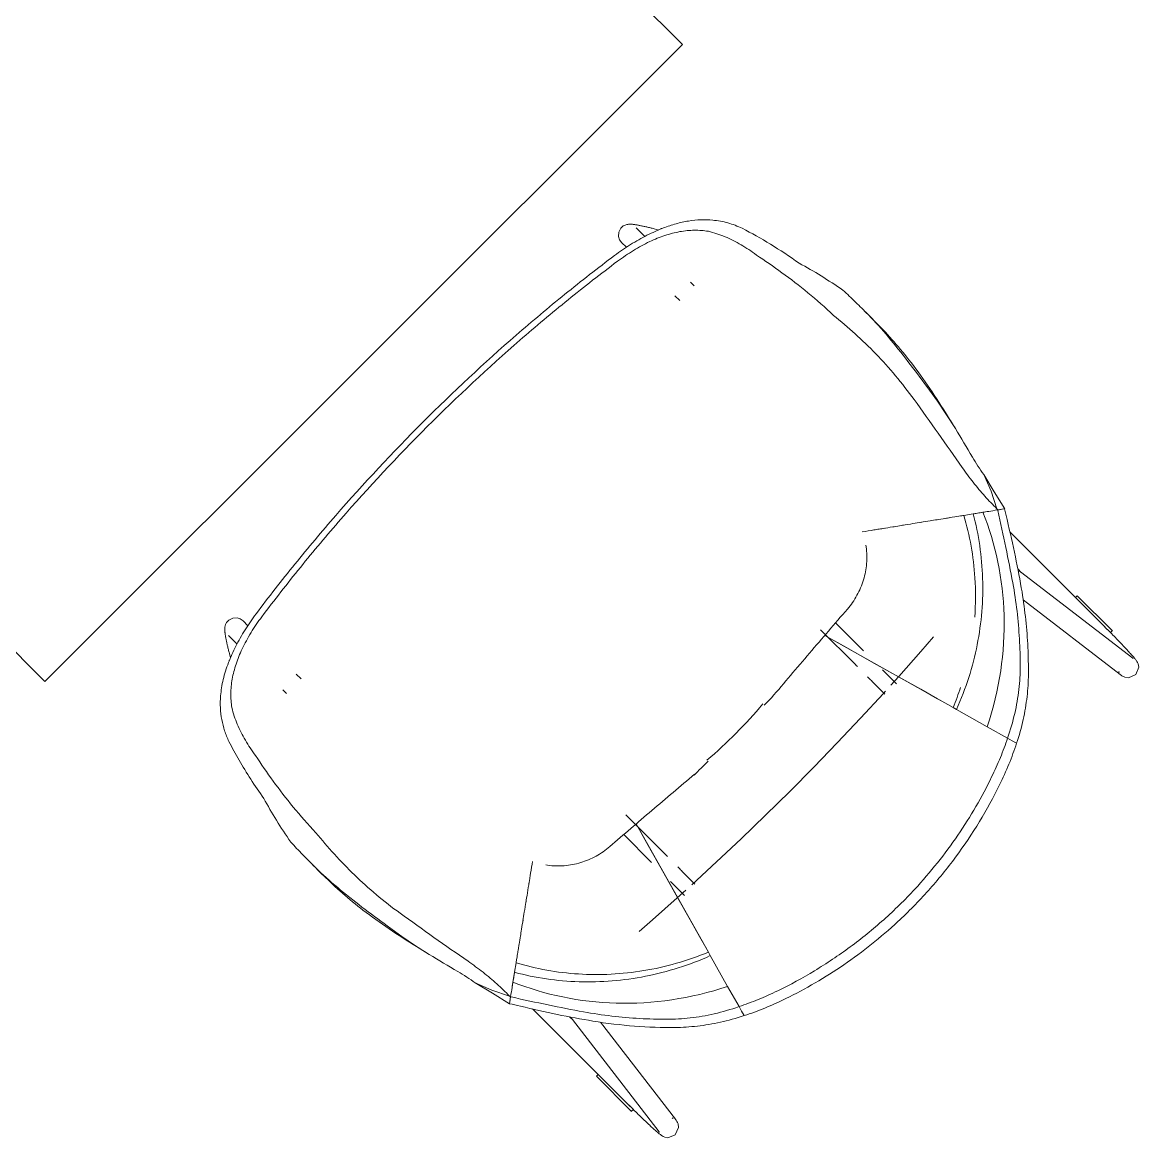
# Model space of a CAD drawing. Header units: millimetres. Extents: x 79795 to 317870, y -36033 to 97293.
# Drawn here: x 170660 to 171527, y 23780 to 24646 of the extents above; entities that cross this region are included whole.
import ezdxf

# ---------------------------------------------------------------- set-up
doc = ezdxf.new("R2010")
doc.units = ezdxf.units.MM
doc.header["$MEASUREMENT"] = 0
doc.layers.add('I-FURN', color=8, linetype='CONTINUOUS', lineweight=9)

msp = doc.modelspace()

# ---------------------------------------------------------------- linework, layer by layer
at = {"layer": 'I-FURN'}
for p, q in [((171172.7, 24629.12), (170677.73, 25124.09)), ((170182.75, 24629.12), (170677.73, 24134.14)), ((170677.73, 24134.14), (171172.7, 24629.12)), ((171123.32, 24483.35), (171123.15, 24479.89)), ((171123.32, 24483.35), (171124.9, 24486.43)), ((171124.9, 24486.43), (171126.82, 24488.13)), ((171126.82, 24488.13), (171128.34, 24488.89)), ((171128.34, 24488.89), (171129.46, 24489.24)), ((171129.46, 24489.24), (171130.3, 24489.4)), ((171130.3, 24489.4), (171130.98, 24489.48)), ((171130.98, 24489.48), (171131.56, 24489.51)), ((171131.56, 24489.51), (171132.08, 24489.52)), ((171132.08, 24489.52), (171132.56, 24489.51)), ((171132.56, 24489.51), (171133.03, 24489.49)), ((171133.03, 24489.49), (171133.49, 24489.46)), ((171133.49, 24489.46), (171133.95, 24489.42)), ((171133.95, 24489.42), (171134.42, 24489.37)), ((171134.42, 24489.37), (171134.89, 24489.32)), ((171134.89, 24489.32), (171135.38, 24489.26)), ((171135.38, 24489.26), (171135.88, 24489.19)), ((171135.88, 24489.19), (171136.39, 24489.11)), ((171136.39, 24489.11), (171136.92, 24489.03)), ((171143.53, 24479.96), (171136.84, 24486.65)), ((171136.92, 24489.03), (171137.46, 24488.93)), ((171137.46, 24488.93), (171138.02, 24488.84)), ((171138.02, 24488.84), (171138.59, 24488.73)), ((171138.59, 24488.73), (171139.17, 24488.62)), ((171139.17, 24488.62), (171139.77, 24488.51)), ((171139.77, 24488.51), (171140.39, 24488.38)), ((171140.39, 24488.38), (171141.01, 24488.25)), ((171141.01, 24488.25), (171141.65, 24488.12)), ((171141.65, 24488.12), (171142.3, 24487.98)), ((171142.3, 24487.98), (171142.96, 24487.83)), ((171142.96, 24487.83), (171143.64, 24487.68)), ((171143.64, 24487.68), (171144.32, 24487.53)), ((171144.32, 24487.53), (171145.01, 24487.36)), ((171145.01, 24487.36), (171145.7, 24487.2)), ((171145.7, 24487.2), (171146.41, 24487.03)), ((171146.41, 24487.03), (171147.12, 24486.85)), ((171147.12, 24486.85), (171147.83, 24486.67)), ((171147.83, 24486.67), (171148.55, 24486.49)), ((171148.55, 24486.49), (171149.27, 24486.31)), ((171149.27, 24486.31), (171149.99, 24486.12)), ((171149.99, 24486.12), (171150.71, 24485.93)), ((171150.71, 24485.93), (171150.91, 24485.87)), ((171154.31, 24484.96), (171150.91, 24485.87)), ((171156.11, 24485.95), (171156.24, 24486.45)), ((171123.15, 24479.89), (171123.96, 24477.46)), ((171123.96, 24477.46), (171124.9, 24476.04)), ((171124.9, 24476.04), (171125.52, 24475.34)), ((171125.52, 24475.34), (171129.31, 24471.55)), ((171181.92, 24441.57), (171179.03, 24444.46)), ((171166.93, 24433.93), (171170.6, 24430.26)), ((171320.74, 24415.48), (171314.8, 24421.43)), ((171362.54, 24363.33), (171370.7, 24352.01)), ((171370.7, 24352.01), (171377.87, 24341.34)), ((171377.87, 24341.34), (171384.71, 24330.74)), ((171406.72, 24294.94), (171412.44, 24281.99)), ((171414.85, 24281.64), (171406.72, 24294.94)), ((171412.44, 24281.99), (171416.97, 24268.48)), ((171422.97, 24268.34), (171414.85, 24281.64)), ((171391.17, 24263.29), (171398.56, 24264.49)), ((171398.56, 24264.49), (171401.8, 24265.01)), ((171401.8, 24265.01), (171406.12, 24265.71)), ((171406.12, 24265.71), (171412.15, 24266.69)), ((171417.55, 24267.56), (171416.97, 24268.48)), ((171417.55, 24267.56), (171422.93, 24268.43)), ((171422.91, 24268.43), (171417.58, 24267.57)), ((171417.58, 24267.57), (171417.67, 24267.08)), ((171422.33, 24268.34), (171417.61, 24267.57)), ((171500.89, 24176.5), (171426.94, 24250.45)), ((171315.35, 24238.77), (171315.15, 24240.25)), ((171433.07, 24221.69), (171435.74, 24219.02)), ((171435.26, 24219.45), (171434.09, 24220.24)), ((171522.52, 24152.24), (171435.26, 24219.45)), ((171437.25, 24197.73), (171512.76, 24139.56)), ((171477.91, 24199.46), (171479.28, 24200.83)), ((171506.59, 24173.62), (171479.33, 24200.88)), ((170817.95, 24178.5), (170817.61, 24177.39)), ((170818.72, 24180.03), (170817.95, 24178.5)), ((170820.42, 24181.95), (170818.72, 24180.03)), ((170823.5, 24183.53), (170820.42, 24181.95)), ((170823.5, 24183.53), (170826.95, 24183.7)), ((170826.95, 24183.7), (170829.38, 24182.88)), ((170829.38, 24182.88), (170830.81, 24181.95)), ((170830.81, 24181.95), (170831.51, 24181.32)), ((170835.29, 24177.53), (170831.51, 24181.32)), ((171313.27, 24158.06), (171291.59, 24179.75)), ((170817.33, 24175.29), (170817.32, 24174.77)), ((170817.32, 24174.77), (170817.33, 24174.28)), ((170817.36, 24175.87), (170817.33, 24175.29)), ((170817.33, 24174.28), (170817.35, 24173.81)), ((170817.35, 24173.81), (170817.38, 24173.35)), ((170817.44, 24176.55), (170817.36, 24175.87)), ((170817.38, 24173.35), (170817.42, 24172.89)), ((170817.42, 24172.89), (170817.47, 24172.43)), ((170817.61, 24177.39), (170817.44, 24176.55)), ((170817.47, 24172.43), (170817.53, 24171.95)), ((170817.53, 24171.95), (170817.59, 24171.46)), ((170817.59, 24171.46), (170817.66, 24170.97)), ((170817.66, 24170.97), (170817.74, 24170.45)), ((170817.74, 24170.45), (170817.82, 24169.93)), ((170817.82, 24169.93), (170817.91, 24169.39)), ((170817.91, 24169.39), (170818.01, 24168.83)), ((170818.01, 24168.83), (170818.11, 24168.26)), ((170820.19, 24170.01), (170826.89, 24163.31)), ((171280, 24174.37), (171307.03, 24147.33)), ((171300.04, 24160.68), (171283.32, 24170.1)), ((171283.32, 24170.1), (171382.9, 24113.99)), ((171367.72, 24168.92), (171357.83, 24157.47)), ((171505.18, 24172.2), (171500.87, 24176.51)), ((171501.11, 24176.27), (171500.89, 24176.5)), ((171502.11, 24175.27), (171501.11, 24176.27)), ((171503.11, 24174.28), (171502.11, 24175.27)), ((171504.09, 24173.28), (171503.11, 24174.28)), ((171505.08, 24172.28), (171504.09, 24173.28)), ((171506.05, 24171.29), (171505.08, 24172.28)), ((171506.54, 24173.57), (171505.18, 24172.2)), ((171507.02, 24170.31), (171506.05, 24171.29)), ((171507.97, 24169.34), (171507.02, 24170.31)), ((171508.91, 24168.37), (171507.97, 24169.34)), ((170818.11, 24168.26), (170818.22, 24167.67)), ((170818.22, 24167.67), (170818.34, 24167.07)), ((170818.34, 24167.07), (170818.46, 24166.46)), ((170818.46, 24166.46), (170818.59, 24165.83)), ((170818.59, 24165.83), (170818.73, 24165.19)), ((170818.73, 24165.19), (170818.87, 24164.54)), ((170818.87, 24164.54), (170819.01, 24163.88)), ((170819.01, 24163.88), (170819.16, 24163.21)), ((170819.16, 24163.21), (170819.32, 24162.53)), ((170819.32, 24162.53), (170819.48, 24161.84)), ((170819.48, 24161.84), (170819.65, 24161.14)), ((170819.65, 24161.14), (170819.82, 24160.44)), ((170819.82, 24160.44), (170819.99, 24159.73)), ((171321.48, 24148.6), (171300.04, 24160.68)), ((171509.84, 24167.42), (171508.91, 24168.37)), ((171510.75, 24166.48), (171509.84, 24167.42)), ((171511.64, 24165.55), (171510.75, 24166.48)), ((171512.52, 24164.64), (171511.64, 24165.55)), ((171513.38, 24163.74), (171512.52, 24164.64)), ((171514.21, 24162.86), (171513.38, 24163.74)), ((171515.03, 24162.01), (171514.21, 24162.86)), ((171515.82, 24161.17), (171515.03, 24162.01)), ((171516.58, 24160.35), (171515.82, 24161.17)), ((171517.32, 24159.56), (171516.58, 24160.35)), ((170819.99, 24159.73), (170820.17, 24159.01)), ((170820.17, 24159.01), (170820.35, 24158.3)), ((170820.35, 24158.3), (170820.54, 24157.58)), ((170820.54, 24157.58), (170820.73, 24156.85)), ((170820.73, 24156.85), (170820.92, 24156.13)), ((170820.92, 24156.13), (170820.97, 24155.94)), ((170820.97, 24155.94), (170821.88, 24152.53)), ((171357.83, 24157.47), (171340.68, 24138.09)), ((171518.04, 24158.79), (171517.32, 24159.56)), ((171518.73, 24158.05), (171518.04, 24158.79)), ((171519.38, 24157.33), (171518.73, 24158.05)), ((171520.01, 24156.64), (171519.38, 24157.33)), ((171520.61, 24155.97), (171520.01, 24156.64)), ((171521.18, 24155.34), (171520.61, 24155.97)), ((171521.72, 24154.73), (171521.18, 24155.34)), ((171522.23, 24154.15), (171521.72, 24154.73)), ((171522.71, 24153.6), (171522.23, 24154.15)), ((171522.57, 24152.2), (171522.52, 24152.24)), ((171522.72, 24152.09), (171522.57, 24152.2)), ((171523.16, 24153.07), (171522.71, 24153.6)), ((171522.78, 24152.04), (171522.72, 24152.09)), ((171523.57, 24152.57), (171523.16, 24153.07)), ((171523.96, 24152.1), (171523.57, 24152.57)), ((171524.33, 24151.64), (171523.96, 24152.1)), ((171524.67, 24151.2), (171524.33, 24151.64)), ((170820.4, 24150.61), (170820.9, 24150.74)), ((171307.76, 24146.61), (171307.03, 24147.33)), ((171308.58, 24145.79), (171307.76, 24146.61)), ((171341.05, 24137.57), (171321.48, 24148.6)), ((171328, 24143.33), (171328.6, 24142.73)), ((171525, 24150.75), (171524.67, 24151.2)), ((171524.93, 24139.73), (171527.02, 24145.4)), ((171525.33, 24150.29), (171525, 24150.75)), ((171525.67, 24149.75), (171525.33, 24150.29)), ((171526.06, 24149.05), (171525.67, 24149.75)), ((171526.55, 24147.91), (171526.06, 24149.05)), ((171527.02, 24145.4), (171526.55, 24147.91)), ((170876.59, 24136.24), (170872.91, 24139.92)), ((171317.29, 24137.07), (171316.55, 24137.82)), ((171318.02, 24136.34), (171317.29, 24137.07)), ((171318.74, 24135.63), (171318.02, 24136.34)), ((171319.44, 24134.93), (171318.74, 24135.63)), ((171320.12, 24134.25), (171319.44, 24134.93)), ((171320.12, 24134.25), (171329.97, 24124.39)), ((171338.89, 24132.45), (171328.6, 24142.73)), ((171340.68, 24138.09), (171334.63, 24131.38)), ((171357.74, 24128.17), (171341.05, 24137.57)), ((171511.74, 24141.77), (171511.51, 24142.06)), ((171511.91, 24141.54), (171511.74, 24141.77)), ((171512.03, 24141.39), (171511.91, 24141.54)), ((171512.96, 24139.41), (171512.76, 24139.56)), ((171513.4, 24139.08), (171512.96, 24139.41)), ((171513.87, 24138.75), (171513.4, 24139.08)), ((171514.42, 24138.41), (171513.87, 24138.75)), ((171515.14, 24138.01), (171514.42, 24138.41)), ((171516.36, 24137.51), (171515.14, 24138.01)), ((171519.11, 24137.09), (171516.36, 24137.51)), ((171524.93, 24139.73), (171519.11, 24137.09)), ((170862.39, 24127.82), (170865.27, 24124.93)), ((171328.75, 24124.9), (171330.53, 24126.85)), ((171370.69, 24120.87), (171357.74, 24128.17)), ((171311.02, 24105.66), (171328.75, 24124.9)), ((171379.22, 24116.07), (171370.69, 24120.87)), ((171382.9, 24113.99), (171379.22, 24116.07)), ((171385.61, 24112.47), (171382.9, 24113.99)), ((171382.9, 24113.99), (171385.61, 24112.47)), ((171409.49, 24099.01), (171385.61, 24112.47)), ((171385.61, 24112.47), (171409.49, 24099.01)), ((171292.98, 24086.55), (171311.02, 24105.66)), ((171425.2, 24090.16), (171409.49, 24099.01)), ((171409.49, 24099.01), (171425.2, 24090.16)), ((171274.66, 24067.61), (171292.98, 24086.55)), ((171425.2, 24090.16), (171428.72, 24088.18)), ((171425.2, 24090.16), (171428.72, 24088.18)), ((171428.72, 24088.18), (171432.22, 24086.21)), ((171428.72, 24088.18), (171432.22, 24086.21)), ((171256.1, 24048.85), (171274.66, 24067.61)), ((171182.03, 24062.17), (171181.73, 24061.39)), ((171237.32, 24030.31), (171256.1, 24048.85)), ((171159.51, 23999.81), (171128.69, 24030.63)), ((171218.36, 24012.02), (171237.32, 24030.31)), ((171136.75, 24023.53), (171146.17, 24006.8)), ((171192.85, 23923.95), (171136.75, 24023.53)), ((171127.1, 24015.26), (171148.78, 23993.57)), ((171146.17, 24006.8), (171158.25, 23985.37)), ((171199.24, 23994.01), (171218.36, 24012.02)), ((171159.51, 23999.81), (171160.33, 23998.99)), ((171160.33, 23998.99), (171161.15, 23998.17)), ((170885.42, 23992.05), (170891.36, 23986.1)), ((171066.59, 23991.7), (171068.08, 23991.49)), ((171169.11, 23990.21), (171169.86, 23989.47)), ((171169.86, 23989.47), (171170.59, 23988.74)), ((171170.59, 23988.74), (171171.3, 23988.03)), ((171171.3, 23988.03), (171172, 23987.33)), ((171172, 23987.33), (171172.6, 23986.73)), ((171179.99, 23976.31), (171199.24, 23994.01)), ((171158.25, 23985.37), (171169.27, 23965.8)), ((171164.11, 23978.24), (171163.43, 23978.92)), ((171164.11, 23978.24), (171174.4, 23967.96)), ((171182.45, 23976.87), (171172.6, 23986.73)), ((171168.75, 23966.17), (171175.47, 23972.21)), ((171149.37, 23949.01), (171168.75, 23966.17)), ((171169.27, 23965.8), (171178.68, 23949.1)), ((170954.83, 23936.14), (170943.52, 23944.31)), ((171139.1, 23940.14), (171149.37, 23949.01)), ((171178.68, 23949.1), (171185.97, 23936.16)), ((170965.5, 23928.97), (170954.83, 23936.14)), ((171185.97, 23936.16), (171190.78, 23927.62)), ((170976.11, 23922.13), (170965.5, 23928.97)), ((171190.78, 23927.62), (171192.85, 23923.95)), ((171192.85, 23923.95), (171194.38, 23921.24)), ((171194.38, 23921.24), (171192.85, 23923.95)), ((171194.38, 23921.24), (171207.83, 23897.36)), ((171207.83, 23897.36), (171194.38, 23921.24)), ((171042.36, 23908.29), (171043.56, 23915.68)), ((171024.85, 23894.4), (171011.9, 23900.13)), ((171011.9, 23900.13), (171025.2, 23891.99)), ((171040.16, 23894.69), (171041.14, 23900.73)), ((171041.14, 23900.73), (171041.84, 23905.04)), ((171041.84, 23905.05), (171042.36, 23908.29)), ((171038.37, 23889.87), (171024.85, 23894.4)), ((171025.2, 23891.99), (171038.51, 23883.87)), ((171207.83, 23897.36), (171216.69, 23881.64)), ((171216.69, 23881.64), (171207.83, 23897.36)), ((171039.28, 23889.29), (171038.37, 23889.87)), ((171038.41, 23883.92), (171039.28, 23889.29)), ((171039.28, 23889.27), (171038.42, 23883.93)), ((171039.27, 23889.23), (171038.42, 23883.93)), ((171039.76, 23889.17), (171039.28, 23889.27)), ((171056.39, 23879.91), (171130.35, 23805.95)), ((171218.67, 23878.13), (171216.69, 23881.64)), ((171218.67, 23878.13), (171216.69, 23881.64)), ((171220.64, 23874.63), (171218.67, 23878.13)), ((171220.64, 23874.63), (171218.67, 23878.13)), ((171087.85, 23871.08), (171085.16, 23873.77)), ((171087.39, 23871.58), (171086.61, 23872.76)), ((171087.39, 23871.58), (171154.61, 23784.33)), ((171167.28, 23794.09), (171109.04, 23869.7)), ((171105.97, 23827.52), (171133.23, 23800.26)), ((171106.02, 23827.57), (171107.38, 23828.93)), ((171130.34, 23805.97), (171134.64, 23801.67)), ((171130.57, 23805.73), (171130.35, 23805.95)), ((171131.57, 23804.73), (171130.57, 23805.73)), ((171132.57, 23803.74), (171131.57, 23804.73)), ((171133.57, 23802.75), (171132.57, 23803.74)), ((171134.64, 23801.67), (171133.28, 23800.3)), ((171134.56, 23801.77), (171133.57, 23802.75)), ((171135.55, 23800.79), (171134.56, 23801.77)), ((171136.53, 23799.83), (171135.55, 23800.79)), ((171137.51, 23798.88), (171136.53, 23799.83)), ((171138.47, 23797.94), (171137.51, 23798.88)), ((171139.43, 23797.01), (171138.47, 23797.94)), ((171140.37, 23796.1), (171139.43, 23797.01)), ((171141.3, 23795.2), (171140.37, 23796.1)), ((171142.21, 23794.33), (171141.3, 23795.2)), ((171143.1, 23793.47), (171142.21, 23794.33)), ((171143.98, 23792.63), (171143.1, 23793.47)), ((171144.84, 23791.82), (171143.98, 23792.63)), ((171145.68, 23791.03), (171144.84, 23791.82)), ((171146.49, 23790.26), (171145.68, 23791.03)), ((171147.29, 23789.52), (171146.49, 23790.26)), ((171148.06, 23788.81), (171147.29, 23789.52)), ((171148.8, 23788.12), (171148.06, 23788.81)), ((171149.52, 23787.46), (171148.8, 23788.12)), ((171150.21, 23786.83), (171149.52, 23787.46)), ((171165.08, 23795.11), (171164.79, 23795.34)), ((171165.3, 23794.93), (171165.08, 23795.11)), ((171165.46, 23794.82), (171165.3, 23794.93)), ((171167.11, 23781.92), (171169.75, 23787.74)), ((171167.44, 23793.89), (171167.28, 23794.09)), ((171167.76, 23793.44), (171167.44, 23793.89)), ((171168.09, 23792.97), (171167.76, 23793.44)), ((171168.44, 23792.43), (171168.09, 23792.97)), ((171168.84, 23791.7), (171168.44, 23792.43)), ((171169.34, 23790.48), (171168.84, 23791.7)), ((171169.75, 23787.74), (171169.34, 23790.48)), ((171150.87, 23786.23), (171150.21, 23786.83)), ((171151.51, 23785.66), (171150.87, 23786.23)), ((171152.12, 23785.12), (171151.51, 23785.66)), ((171152.7, 23784.62), (171152.12, 23785.12)), ((171153.25, 23784.14), (171152.7, 23784.62)), ((171153.77, 23783.69), (171153.25, 23784.14)), ((171154.27, 23783.27), (171153.77, 23783.69)), ((171154.75, 23782.88), (171154.27, 23783.27)), ((171154.65, 23784.28), (171154.61, 23784.33)), ((171154.76, 23784.12), (171154.65, 23784.28)), ((171155.21, 23782.52), (171154.75, 23782.88)), ((171154.8, 23784.06), (171154.76, 23784.12)), ((171155.65, 23782.17), (171155.21, 23782.52)), ((171156.09, 23781.84), (171155.65, 23782.17)), ((171156.56, 23781.52), (171156.09, 23781.84)), ((171157.09, 23781.18), (171156.56, 23781.52)), ((171157.79, 23780.78), (171157.09, 23781.18)), ((171158.94, 23780.29), (171157.79, 23780.78)), ((171161.45, 23779.83), (171158.94, 23780.29)), ((171167.11, 23781.92), (171161.45, 23779.83))]:
    msp.add_line(p, q, dxfattribs=at)
msp.add_arc((170947.59, 24359.25), 376.15, 310.47067, 319.87406, dxfattribs=at)
for centre, major_axis, ratio, start_param, end_param in [((167101.96, 22614.24), (4235.43, -4235.43), 0.743145, 1.263009, 1.26499), ((166858.4, 21559.89), (-3756.55, -3756.55), 0.981627, 2.896316, 2.901258), ((171923.91, 24228.22), (411.51, -411.51), 0.743145, 3.994777, 4.011317), ((172692.61, 28204.88), (4235.43, -4235.43), 0.743145, 5.018195, 5.020176), ((173746.96, 28448.45), (-3756.55, -3756.55), 0.981627, 0.240335, 0.245277), ((171078.63, 23382.93), (411.51, -411.51), 0.743145, 2.271868, 2.288409)]:
    msp.add_ellipse(centre, major_axis=major_axis, ratio=ratio, start_param=start_param, end_param=end_param, dxfattribs=at)
for points, knots in [([(171157.93, 24486.57), (171161.24, 24487.85), (171167.79, 24490.04), (171180.73, 24492.89), (171194.34, 24493.4), (171208.15, 24490.82), (171215.59, 24488.04), (171219.2, 24486.31)], [-1, -1, -1, -1, -0.85, -0.7, -0.4, -0.2, 0, 0, 0, 0]), ([(170841.66, 24186.81), (170851.44, 24199.81), (170871.52, 24225.54), (170913.85, 24275.93), (170970.37, 24336.47), (171030.92, 24392.99), (171081.3, 24435.32), (171107.03, 24455.4), (171120.03, 24465.18)], [-1, -1, -1, -1, -0.875, -0.75, -0.5, -0.25, -0.125, 0, 0, 0, 0]), ([(171122.26, 24460.69), (171109.35, 24450.99), (171083.83, 24431.08), (171033.85, 24389.11), (170973.79, 24333.05), (170917.74, 24272.99), (170875.76, 24223.01), (170855.85, 24197.49), (170846.16, 24184.59)], [-1, -1, -1, -1, -0.875, -0.75, -0.5, -0.25, -0.125, 0, 0, 0, 0]), ([(171336.93, 24254.5), (171336.98, 24254.51), (171338.91, 24254.82), (171341.44, 24255.23), (171343.87, 24255.63), (171344.47, 24255.72)], [-0.78716796, -0.78716796, -0.78716796, -0.78716796, -0.78571429, -0.73214286, -0.71428571, -0.71428571, -0.71428571, -0.71428571]), ([(171399.68, 24184.25), (171400.44, 24194.48), (171400.58, 24221.58), (171395.84, 24247.74), (171391.17, 24263.29)], [0.4653006, 0.4653006, 0.4653006, 0.4653006, 0.6666667, 1, 1, 1, 1]), ([(171321.43, 24251.99), (171322.82, 24252.22), (171325.51, 24252.65), (171328.17, 24253.08), (171329.46, 24253.29)], [-0.93070121, -0.93070121, -0.93070121, -0.93070121, -0.89285714, -0.85714286, -0.85714286, -0.85714286, -0.85714286]), ([(171328.34, 24253.11), (171330.96, 24253.54), (171333.83, 24254), (171336.64, 24254.46), (171336.92, 24254.5)], [-0.85714286, -0.85714286, -0.85714286, -0.85714286, -0.78571429, -0.77790979, -0.77790979, -0.77790979, -0.77790979]), ([(170820.27, 24148.92), (170818.57, 24144.51), (170815.81, 24135.81), (170813.4, 24120.8), (170814.08, 24107.48), (170817.03, 24095.89), (170819.24, 24090.36), (170820.54, 24087.64)], [0, 0, 0, 0, 0.2, 0.4, 0.7, 0.85, 1, 1, 1, 1]), ([(171246.76, 23894), (171256.42, 23898.68), (171275.47, 23909.06), (171303.16, 23927.52), (171329.34, 23948.76), (171358.36, 23977.24), (171382.19, 24007.2), (171400.95, 24037.07), (171409.1, 24052.36), (171412.85, 24060.09)], [-1, -1, -1, -1, -0.861111, -0.722222, -0.583333, -0.444444, -0.222222, -0.111111, 0, 0, 0, 0]), ([(171419.01, 24053.93), (171414.29, 24044.29), (171403.86, 24025.26), (171385.36, 23997.62), (171364.1, 23971.48), (171335.63, 23942.46), (171305.7, 23918.61), (171275.87, 23899.8), (171260.63, 23891.61), (171252.92, 23887.84)], [-1, -1, -1, -1, -0.861111, -0.722222, -0.583333, -0.444444, -0.222222, -0.111111, 0, 0, 0, 0]), ([(171043.56, 23915.68), (171043.64, 23916.2), (171043.91, 23917.86), (171044.56, 23921.88), (171045.1, 23925.22), (171045.34, 23926.68)], [-1, -1, -1, -1, -0.8928571, -0.7857143, -0.7142857, -0.7142857, -0.7142857, -0.7142857]), ([(171045.9, 23930.14), (171045.82, 23929.65), (171045.61, 23928.37), (171045.42, 23927.18), (171045.31, 23926.47)], [0.65678994, 0.65678994, 0.65678994, 0.65678994, 0.67857143, 0.71428571, 0.71428571, 0.71428571, 0.71428571])]:
    msp.add_open_spline(points, degree=3, knots=knots, dxfattribs=at)
for points in [[(171120.03, 24465.18), (171124.14, 24468.26), (171132.42, 24473.95), (171145.2, 24481.15), (171153.68, 24484.93), (171157.93, 24486.57)], [(171192.86, 24483.98), (171189.32, 24484.59), (171182.1, 24485.15), (171170.75, 24484.04), (171159.07, 24481.01), (171151.25, 24477.83), (171147.31, 24475.96)], [(171230.18, 24465.57), (171226.27, 24468.49), (171218.28, 24473.76), (171205.92, 24480.14), (171197.28, 24482.92), (171192.86, 24483.98)], [(171219.2, 24486.31), (171226.44, 24482.61), (171241.06, 24474.38), (171255.94, 24464.52), (171263.43, 24459.21)], [(171147.31, 24475.96), (171143.05, 24473.93), (171134.61, 24469.35), (171126.35, 24463.75), (171122.26, 24460.69)], [(171290.11, 24418.68), (171283.52, 24424.89), (171270.25, 24436.67), (171249.97, 24452.1), (171236.74, 24461.29), (171230.18, 24465.57)], [(171263.43, 24459.21), (171269.11, 24456.11), (171280.46, 24449.51), (171291.75, 24442.15), (171297.37, 24438.3)], [(171297.37, 24438.3), (171300.64, 24435.25), (171307.16, 24429.03), (171313.68, 24422.56), (171316.95, 24419.27)], [(171352.58, 24353.37), (171347.98, 24359.73), (171338.44, 24372.01), (171323.04, 24389.05), (171306.81, 24404.6), (171295.73, 24414.14), (171290.11, 24418.68)], [(171316.95, 24419.27), (171322.43, 24413.76), (171332.89, 24402.04), (171347.85, 24383.07), (171357.62, 24369.94), (171362.54, 24363.33)], [(171323.26, 24412.96), (171321.17, 24415.06), (171319.07, 24417.16), (171316.96, 24419.25)], [(171350.26, 24382.19), (171346, 24387.62), (171337.28, 24398.2), (171328.03, 24408.16), (171323.26, 24412.96)], [(171378.6, 24340.62), (171374.07, 24347.83), (171364.9, 24362.05), (171355.26, 24375.63), (171350.26, 24382.19)], [(171389.94, 24300.59), (171383.8, 24309.45), (171371.44, 24327.11), (171358.89, 24344.64), (171352.58, 24353.37)], [(171397.94, 24308.59), (171399.33, 24306.23), (171402.19, 24301.6), (171405.19, 24297.13), (171406.72, 24294.94)], [(171416.97, 24268.48), (171413.78, 24271.54), (171407.48, 24278.03), (171398.44, 24288.85), (171392.71, 24296.59), (171389.94, 24300.59)], [(171385.61, 24112.47), (171392.9, 24128.74), (171403.62, 24162.61), (171407.8, 24214.61), (171402.84, 24248.31), (171398.56, 24264.49)], [(171398.56, 24264.49), (171399.46, 24264.63), (171400.54, 24264.81), (171401.8, 24265.01)], [(171401.8, 24265.01), (171403.06, 24265.21), (171404.5, 24265.45), (171406.12, 24265.71)], [(171406.12, 24265.71), (171407.23, 24265.89), (171408.74, 24266.13), (171410.64, 24266.44)], [(171409.49, 24099.01), (171419.07, 24127.72), (171427.48, 24186.65), (171415.92, 24241.12), (171406.12, 24265.71)], [(171410.65, 24266.44), (171412.55, 24266.75), (171414.85, 24267.12), (171417.55, 24267.56)], [(171422.32, 24268.34), (171420.47, 24268.04), (171418.75, 24267.76), (171417.61, 24267.57)], [(171417.67, 24267.08), (171419.88, 24257.38), (171423.97, 24238.28), (171427.57, 24219.91), (171429.27, 24210.94)], [(171343.6, 24255.58), (171346.38, 24256.03), (171349.09, 24256.47), (171351.73, 24256.9)], [(171351.73, 24256.9), (171353.98, 24257.26), (171356.18, 24257.62), (171358.32, 24257.97)], [(171357.69, 24257.87), (171360.24, 24258.28), (171362.72, 24258.68), (171365.07, 24259.06)], [(171365.05, 24259.06), (171366.94, 24259.36), (171368.74, 24259.66), (171370.48, 24259.94)], [(171370.08, 24259.87), (171372.44, 24260.26), (171374.59, 24260.6), (171376.62, 24260.93)], [(171376.7, 24260.95), (171378, 24261.16), (171379.24, 24261.36), (171380.38, 24261.54)], [(171380.17, 24261.51), (171383.08, 24261.98), (171387.96, 24262.77), (171390.47, 24263.17), (171391.17, 24263.29)], [(171436.43, 24203.78), (171434.91, 24212.68), (171431.51, 24231), (171427.2, 24250.19), (171424.78, 24259.97)], [(171312.34, 24250.52), (171315.41, 24251.02), (171318.43, 24251.51), (171321.42, 24251.99)], [(171300.86, 24190.55), (171303.7, 24193.83), (171308.67, 24200.98), (171313.75, 24212.98), (171316.19, 24225.77), (171315.95, 24234.47), (171315.35, 24238.77)], [(171429.27, 24210.94), (171430.59, 24203.53), (171432.77, 24188.85), (171434.65, 24167.26), (171435.05, 24153.11), (171435.03, 24146.09)], [(171441.38, 24139.74), (171441.45, 24146.68), (171441.18, 24160.68), (171439.58, 24181.98), (171437.62, 24196.47), (171436.43, 24203.78)], [(170841.66, 24186.81), (170838.59, 24182.71), (170832.9, 24174.43), (170825.7, 24161.65), (170821.92, 24153.17), (170820.27, 24148.92)], [(171241.94, 24121.59), (171251.77, 24133.21), (171271.43, 24156.32), (171291.06, 24179.18), (171300.86, 24190.55)], [(170830.89, 24159.54), (170832.92, 24163.8), (170837.5, 24172.24), (170843.1, 24180.5), (170846.16, 24184.59)], [(170822.86, 24113.99), (170822.25, 24117.53), (170821.7, 24124.74), (170822.8, 24136.1), (170825.83, 24147.77), (170829.01, 24155.59), (170830.89, 24159.54)], [(171435.03, 24146.09), (171435.05, 24140.2), (171434.33, 24128.2), (171431.18, 24109.42), (171427.44, 24096.63), (171425.2, 24090.16)], [(171432.22, 24086.21), (171434.27, 24092.4), (171437.7, 24104.66), (171440.63, 24122.64), (171441.36, 24134.12), (171441.38, 24139.74)], [(171382.9, 24113.99), (171385.04, 24119.17), (171386.99, 24124.41), (171388.74, 24129.68)], [(171236.1, 24115.75), (171238.04, 24117.7), (171239.99, 24119.64), (171241.94, 24121.59)], [(170841.28, 24076.66), (170838.36, 24080.57), (170833.1, 24088.55), (170826.73, 24100.87), (170823.94, 24109.55), (170822.86, 24113.99)], [(170820.54, 24087.64), (170823.04, 24082.87), (170828.38, 24073.22), (170837.24, 24058.29), (170844.05, 24048.38), (170847.64, 24043.42)], [(171412.85, 24060.09), (171415.29, 24065.13), (171419.81, 24075.2), (171423.54, 24085.19), (171425.2, 24090.16)], [(171432.22, 24086.21), (171430.48, 24080.88), (171426.51, 24070.16), (171421.65, 24059.34), (171419.01, 24053.93)], [(170888.16, 24016.74), (170881.96, 24023.33), (170870.18, 24036.59), (170854.75, 24056.87), (170845.55, 24070.1), (170841.28, 24076.66)], [(171181.73, 24061.39), (171185.38, 24065.03), (171189.02, 24068.67), (171192.66, 24072.31)], [(171116.3, 24005.98), (171127.14, 24015.33), (171148.93, 24034.04), (171170.95, 24052.79), (171182.03, 24062.17)], [(170847.64, 24043.42), (170850.73, 24037.75), (170857.32, 24026.41), (170864.68, 24015.11), (170868.55, 24009.48)], [(170953.48, 23954.27), (170947.11, 23958.86), (170934.83, 23968.41), (170917.8, 23983.81), (170902.25, 24000.04), (170892.7, 24011.12), (170888.16, 24016.74)], [(170887.57, 23989.9), (170884.29, 23993.16), (170877.82, 23999.68), (170871.59, 24006.21), (170868.55, 24009.48)], [(171068.08, 23991.49), (171072.37, 23990.9), (171081.06, 23990.65), (171093.85, 23993.09), (171105.85, 23998.16), (171113.01, 24003.14), (171116.3, 24005.98)], [(170943.52, 23944.31), (170936.9, 23949.22), (170923.77, 23958.99), (170904.8, 23973.95), (170893.09, 23984.42), (170887.57, 23989.9)], [(170887.6, 23989.88), (170889.69, 23987.77), (170891.78, 23985.67), (170893.89, 23983.58)], [(171054.86, 23985.43), (171055.34, 23988.41), (171055.83, 23991.44), (171056.33, 23994.5)], [(170893.89, 23983.58), (170898.69, 23978.81), (170908.64, 23969.57), (170919.23, 23960.84), (170924.66, 23956.58)], [(171052.34, 23969.93), (171052.8, 23972.74), (171053.26, 23975.58), (171053.73, 23978.5)], [(171054.85, 23985.42), (171054.42, 23982.72), (171053.98, 23980.04), (171053.55, 23977.39)], [(171052.34, 23969.93), (171051.93, 23967.37), (171051.52, 23964.84), (171051.12, 23962.38)], [(171049.94, 23955.11), (171050.37, 23957.75), (171050.81, 23960.48), (171051.26, 23963.24)], [(170924.66, 23956.58), (170931.22, 23951.58), (170944.79, 23941.95), (170959.02, 23932.78), (170966.23, 23928.25)], [(171006.26, 23916.91), (170997.4, 23923.04), (170979.74, 23935.41), (170962.21, 23947.95), (170953.48, 23954.27)], [(171049.94, 23955.11), (171049.58, 23952.86), (171049.22, 23950.66), (171048.88, 23948.53)], [(171047.79, 23941.8), (171048.17, 23944.14), (171048.57, 23946.6), (171048.98, 23949.15)], [(171045.9, 23930.15), (171046.23, 23932.19), (171046.59, 23934.41), (171046.97, 23936.77)], [(171047.79, 23941.79), (171047.48, 23939.91), (171047.19, 23938.09), (171046.91, 23936.37)], [(171042.36, 23908.29), (171058.54, 23904.01), (171092.23, 23899.05), (171144.24, 23903.23), (171178.1, 23913.95), (171194.38, 23921.24)], [(171043.56, 23915.68), (171059.1, 23911.01), (171091.73, 23905.1), (171142.82, 23907.62), (171176.54, 23917.19), (171192.85, 23923.95)], [(170998.26, 23908.91), (171000.62, 23907.51), (171005.25, 23904.65), (171009.71, 23901.66), (171011.9, 23900.13)], [(171038.37, 23889.87), (171035.31, 23893.07), (171028.82, 23899.37), (171018, 23908.41), (171010.26, 23914.13), (171006.26, 23916.91)], [(171041.14, 23900.73), (171040.96, 23899.62), (171040.71, 23898.11), (171040.4, 23896.21)], [(171041.84, 23905.04), (171041.63, 23903.78), (171041.4, 23902.34), (171041.14, 23900.73)], [(171041.14, 23900.73), (171065.72, 23890.92), (171120.2, 23879.36), (171179.13, 23887.78), (171207.83, 23897.36)], [(171042.36, 23908.29), (171042.21, 23907.39), (171042.04, 23906.31), (171041.84, 23905.05)], [(171040.4, 23896.2), (171040.09, 23894.3), (171039.72, 23891.99), (171039.28, 23889.29)], [(171216.69, 23881.64), (171221.65, 23883.3), (171231.65, 23887.04), (171241.72, 23891.56), (171246.76, 23894)], [(171038.42, 23883.93), (171038.76, 23886.04), (171039.04, 23887.81), (171039.27, 23889.24)], [(171095.91, 23877.57), (171086.92, 23879.28), (171068.54, 23882.88), (171049.45, 23886.97), (171039.76, 23889.17)], [(171252.92, 23887.84), (171247.5, 23885.2), (171236.69, 23880.33), (171225.96, 23876.37), (171220.64, 23874.63)], [(171046.87, 23882.06), (171056.6, 23879.65), (171075.74, 23875.35), (171094.11, 23871.94), (171103.06, 23870.42)], [(171160.75, 23871.81), (171153.74, 23871.8), (171139.59, 23872.2), (171117.97, 23874.08), (171103.31, 23876.26), (171095.91, 23877.57)], [(171216.69, 23881.64), (171210.22, 23879.41), (171197.43, 23875.67), (171178.65, 23872.51), (171166.64, 23871.8), (171160.75, 23871.81)], [(171167.11, 23865.46), (171172.73, 23865.49), (171184.21, 23866.21), (171202.19, 23869.15), (171214.44, 23872.58), (171220.64, 23874.63)], [(171103.06, 23870.42), (171114.07, 23868.64), (171135.75, 23866.03), (171156.76, 23865.33), (171167.11, 23865.46)]]:
    msp.add_open_spline(points, degree=3, dxfattribs=at)

doc.saveas('drawing.dxf')
